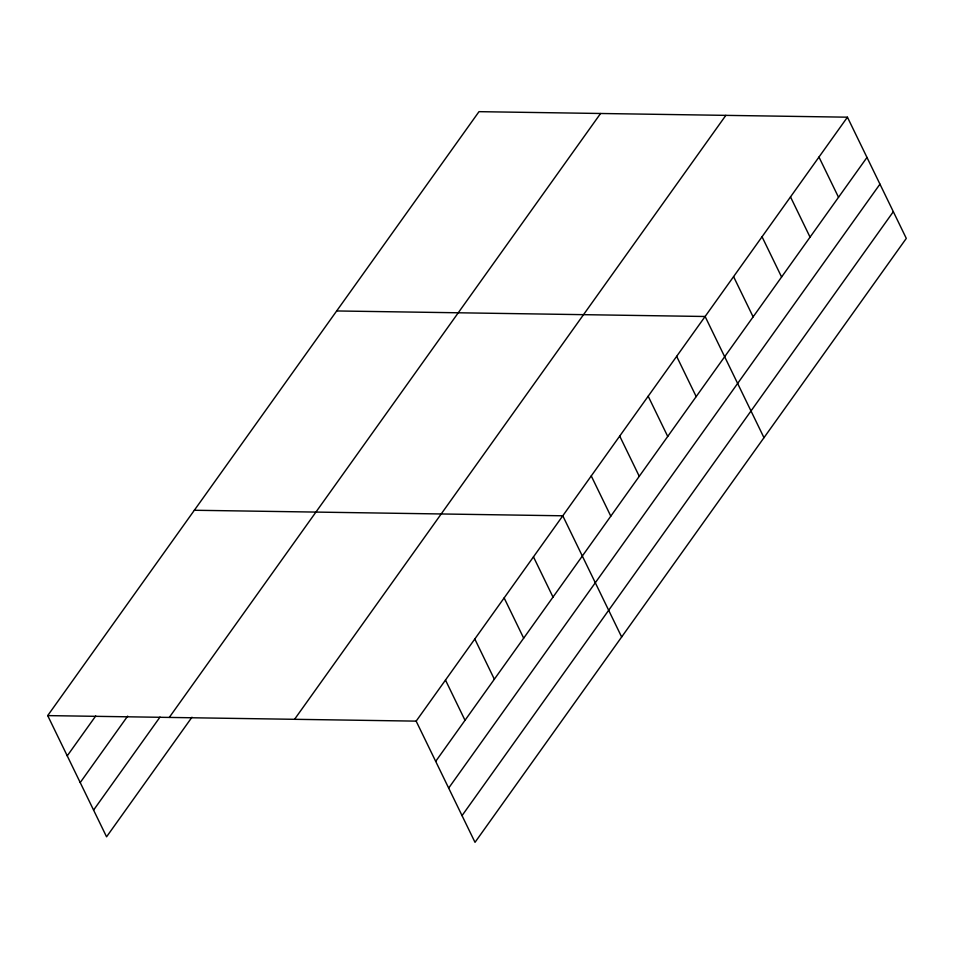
<?xml version="1.0" encoding="UTF-8"?>
<svg xmlns="http://www.w3.org/2000/svg" width="954" height="954" viewBox="0 0 954 954"><rect width="100%" height="100%" fill="white"/><g stroke="black" fill="none" stroke-linecap="round" stroke-linejoin="round"><path stroke-width="1.43" d="M191.957 717.229L106.562 836.813L47.7 715.607L478.991 111.666L847.438 117.187L906.3 238.393L475.009 842.334L416.159 721.129L847.438 117.187M67.245 755.842L95.71 715.989M80.219 782.566L127.657 716.132M93.587 810.089L159.998 717.086M169.287 717.42L600.579 113.49M294.559 719.304L725.851 115.362M435.692 761.364L866.983 157.434M448.666 788.087L879.958 184.146M462.034 815.622L893.326 211.681M336.667 310.956L705.113 316.489L763.975 437.695M194.342 510.259L562.788 515.792L621.65 636.998M47.7 715.607L416.159 721.129M818.973 157.052L838.518 197.287M790.508 196.906L810.053 237.152M762.043 236.771L781.588 277.006M733.578 276.624L753.123 316.871M676.648 356.343L696.193 396.59M648.183 396.208L667.728 436.455M619.718 436.073L639.263 476.308M591.253 475.927L610.798 516.174M533.465 556.85L553.01 597.097M504.141 597.919L523.674 638.166M474.806 638.989L494.351 679.236M445.482 680.059L465.015 720.306"/></g></svg>
